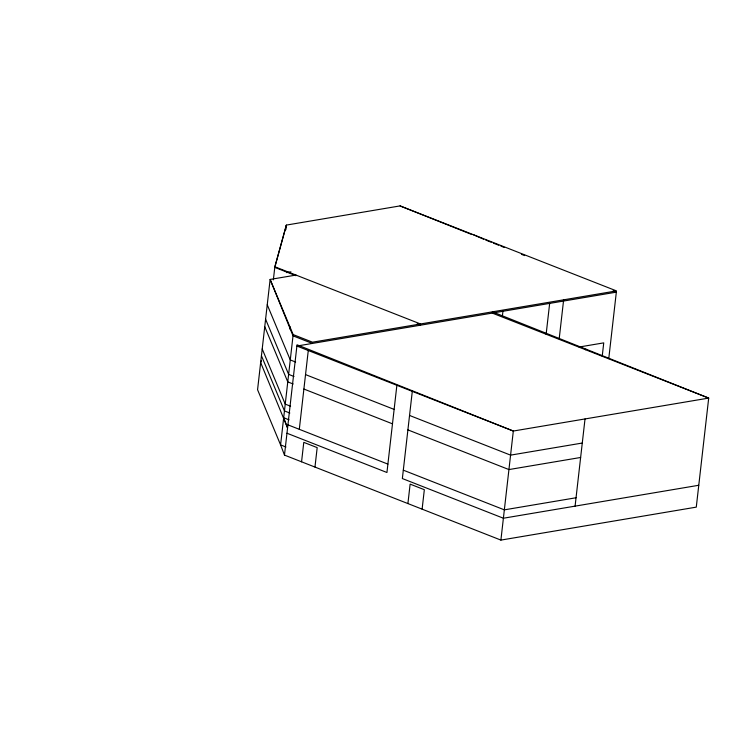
<?xml version="1.0" encoding="UTF-8"?>
<svg xmlns="http://www.w3.org/2000/svg" width="746" height="746" viewBox="0 0 746 746"><rect width="100%" height="100%" fill="white"/><g stroke="black" fill="none" stroke-linecap="round" stroke-linejoin="round"><path stroke-width="1.12" d="M273.362 279.834L274.78 267.385L286.38 225.087L400.052 205.905L616.476 290.903L312.49 342.19L293.159 334.59L270.127 279.442L296.022 275.069M285.858 229.693L286.38 225.087L274.845 266.76L420.511 323.969L420.371 325.209L417.126 323.923M289.868 329.023L290.129 326.804M285.96 447.003L280.589 444.896L257.566 389.738L270.127 279.442L293.019 335.84L280.589 444.896L284.478 455.097L500.902 540.095L696.279 507.131L708.7 398.084L492.416 311.837L492.276 313.087L297.999 345.855M284.478 455.097L297.039 344.792L513.323 431.039L708.7 398.084L492.276 313.087M299.305 429.323L308.275 350.517M301.561 461.802L303.781 442.35L317.181 447.619L314.971 467.071M396.872 385.309L386.941 472.498L286.968 433.23M412.296 391.361L402.355 478.55L503.391 518.228L698.769 485.273M407.913 503.569L410.123 484.117L424.334 489.693L422.115 509.154M472.927 234.524L483.66 239.252M502.412 315.875L502.935 311.287M500.902 540.095L513.323 431.039L296.899 346.041M546.128 334.357L549.653 303.408M559.183 338.898L563.64 299.817M585.722 349.781L585.806 349.072M575.091 506.133L585.023 418.944M602.218 356.29L603.738 342.871L579.027 347.039M608.764 358.639L616.336 292.152L613.1 290.865M261.436 360.514L260.652 362.575L287.564 427.952L283.685 417.732L289.056 419.839M286.464 272.607L290.949 271.852M493.339 312.9L616.336 292.152M582.281 443.04L510.581 455.135L409.545 415.457M580.63 457.475L508.931 469.57L407.903 429.892M576.043 497.759L504.343 509.854L403.316 470.166M274.78 267.385L295.948 275.694M293.019 335.84L312.35 343.44M295.64 362.043L290.269 359.936L267.245 304.778M305.534 374.604L394.13 409.405M293.999 376.478L288.627 374.371L265.595 319.213M293.141 383.994L287.769 381.877L264.746 326.729M303.892 389.039L392.489 423.831M290.604 406.225L285.233 404.118L262.21 348.96M289.83 413.032L284.459 410.925L261.436 355.767M287.919 424.847L387.892 464.115M400.052 205.905L471.808 234.524M485.823 240.109L491.213 242.254M493.367 243.121L498.766 245.266M500.92 246.133L504.156 247.42M521.417 254.302L524.652 255.589"/></g></svg>
